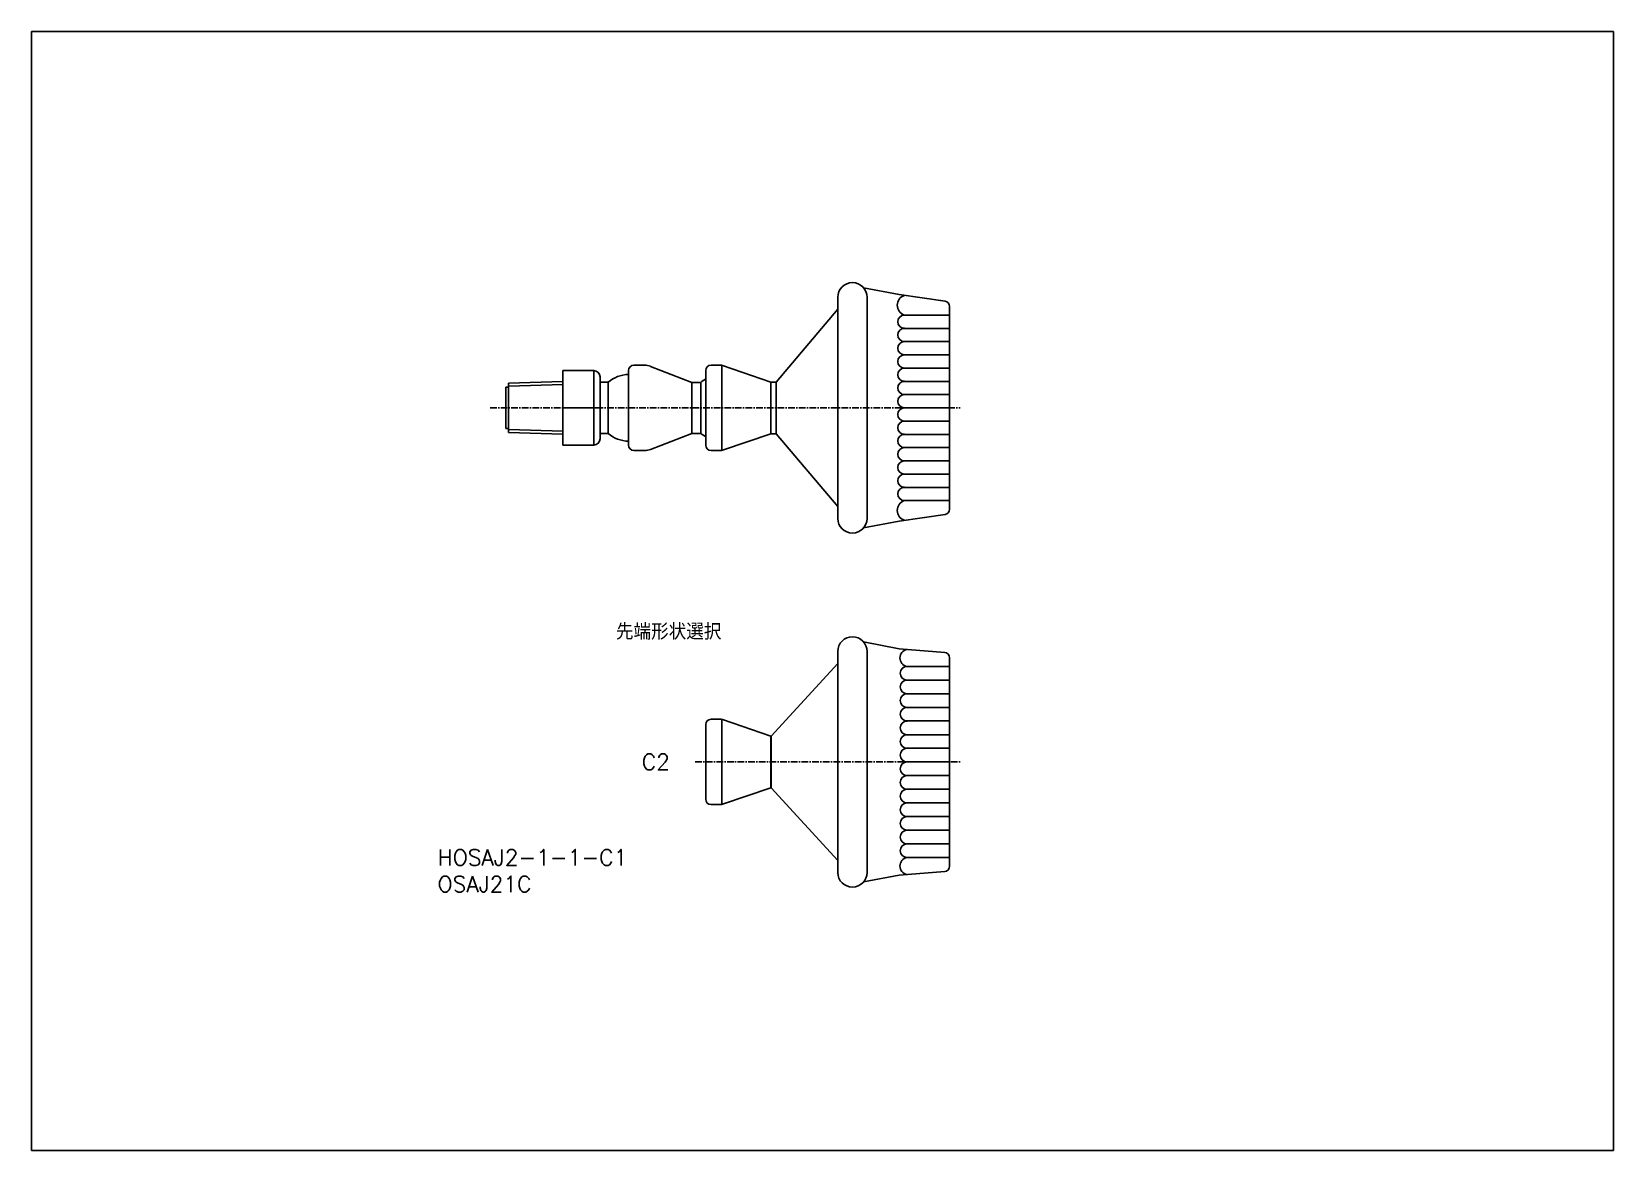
# Model space of a CAD drawing. Extents: x 0 to 297, y 0 to 210.
import ezdxf
from ezdxf.enums import TextEntityAlignment as Align

# ---------------------------------------------------------------- set-up
doc = ezdxf.new("R2010")
doc.units = 0
doc.linetypes.add('CENTER', pattern=[2, 1.25, -0.25, 0.25, -0.25])
doc.layers.get('0').update_dxf_attribs({"linetype": 'CONTINUOUS'})
doc.layers.get('DEFPOINTS').update_dxf_attribs({"linetype": 'CONTINUOUS'})
doc.layers.add('CENTER', color=1, linetype='CENTER')
doc.styles.get("Standard").update_dxf_attribs({"font": 'txt.shx', "bigfont": 'extfont.shx'})

msp = doc.modelspace()

# ---------------------------------------------------------------- linework, layer by layer
at = {"color": 7, "linetype": 'CONTINUOUS'}
for p, q in [((162.87, 160.63), (156.21, 161.91)), ((162.87, 160.63), (171.51, 159.4)), ((151.37, 157.88), (139.77, 144.23)), ((151.37, 160.13), (151.37, 118.63)), ((156.87, 160.13), (156.87, 118.63)), ((172.37, 158.41), (172.37, 120.35)), ((163.87, 156.79), (172.37, 156.79)), ((163.87, 154.3), (172.37, 154.3)), ((163.87, 151.82), (172.37, 151.82)), ((163.87, 149.33), (172.37, 149.33)), ((99.75, 146.38), (105.55, 146.38)), ((99.75, 146.38), (99.75, 132.38)), ((105.55, 146.38), (105.55, 132.38)), ((112.07, 146.38), (112.07, 133.52)), ((113.07, 147.38), (115.1, 147.38)), ((116.19, 147.17), (123.95, 144.16)), ((126.57, 146.38), (126.57, 132.38)), ((126.57, 146.38), (126.57, 132.38)), ((126.57, 146.38), (126.57, 132.38)), ((126.57, 146.38), (126.57, 132.38)), ((126.57, 146.38), (126.57, 132.38)), ((126.57, 146.38), (126.57, 132.38)), ((126.57, 146.38), (126.57, 132.38)), ((126.57, 146.38), (126.57, 132.38)), ((127.57, 147.38), (129.4, 147.38)), ((129.57, 147.38), (129.57, 131.38)), ((129.72, 147.32), (138.77, 144.23)), ((163.87, 146.84), (172.37, 146.84)), ((89.07, 143.28), (89.57, 143.28)), ((89.07, 143.28), (89.07, 135.48)), ((99.75, 144.33), (89.57, 144.03)), ((89.57, 144.03), (89.57, 134.73)), ((106.75, 145.18), (106.75, 133.58)), ((108.25, 144.2), (106.75, 144.2)), ((108.25, 144.2), (108.25, 134.56)), ((108.25, 143.98), (108.25, 134.78)), ((125.65, 144.16), (123.95, 144.16)), ((123.95, 144.16), (123.95, 134.59)), ((125.65, 144.16), (125.65, 134.59)), ((125.65, 144.16), (125.65, 134.59)), ((138.77, 144.23), (139.77, 144.23)), ((138.77, 144.23), (138.77, 134.53)), ((139.77, 144.23), (139.77, 134.53)), ((163.87, 144.35), (172.37, 144.35)), ((163.87, 141.87), (172.37, 141.87)), ((105.55, 139.38), (99.75, 139.38)), ((105.55, 139.38), (106.75, 139.38)), ((163.87, 139.38), (172.37, 139.38)), ((163.87, 136.89), (172.37, 136.89)), ((89.07, 135.48), (89.57, 135.48)), ((99.75, 134.43), (89.57, 134.73)), ((108.25, 134.56), (106.75, 134.56)), ((116.19, 131.58), (123.95, 134.59)), ((125.65, 134.59), (123.95, 134.59)), ((129.72, 131.43), (138.77, 134.53)), ((138.77, 134.53), (139.77, 134.53)), ((151.37, 120.88), (139.77, 134.53)), ((163.87, 134.4), (172.37, 134.4)), ((99.75, 132.38), (105.55, 132.38)), ((112.07, 133.52), (112.07, 132.38)), ((113.07, 131.38), (115.1, 131.38)), ((127.57, 131.38), (129.4, 131.38)), ((163.87, 131.92), (172.37, 131.92)), ((163.87, 129.43), (172.37, 129.43)), ((163.87, 126.94), (172.37, 126.94)), ((163.87, 124.45), (172.37, 124.45)), ((163.87, 121.97), (172.37, 121.97)), ((171.51, 119.36), (162.87, 118.13)), ((162.87, 118.13), (156.21, 116.85)), ((162.87, 94.16), (156.21, 95.44)), ((151.37, 93.66), (151.37, 52.16)), ((156.87, 93.66), (156.87, 52.16)), ((162.87, 94.16), (171.44, 93.48)), ((172.37, 92.48), (172.37, 53.33)), ((151.37, 91.41), (138.87, 77.76)), ((164.37, 90.85), (172.37, 90.85)), ((164.37, 88.28), (172.37, 88.28)), ((164.37, 85.72), (172.37, 85.72)), ((127.57, 80.91), (129.4, 80.91)), ((129.57, 80.91), (129.57, 64.91)), ((129.72, 80.85), (138.77, 77.76)), ((164.37, 83.16), (172.37, 83.16)), ((164.37, 80.6), (172.37, 80.6)), ((126.57, 79.91), (126.57, 65.91)), ((126.57, 79.91), (126.57, 65.91)), ((126.57, 79.91), (126.57, 65.91)), ((126.57, 79.91), (126.57, 65.91)), ((126.57, 79.91), (126.57, 65.91)), ((126.57, 79.91), (126.57, 65.91)), ((126.57, 79.91), (126.57, 65.91)), ((126.57, 79.91), (126.57, 65.91)), ((138.77, 77.76), (138.87, 77.76)), ((138.77, 77.76), (138.77, 68.06)), ((138.87, 77.76), (138.87, 68.06)), ((164.37, 78.03), (172.37, 78.03)), ((164.37, 75.47), (172.37, 75.47)), ((164.37, 72.91), (172.37, 72.91)), ((164.37, 70.35), (172.37, 70.35)), ((129.72, 64.96), (138.77, 68.06)), ((138.77, 68.06), (138.87, 68.06)), ((151.37, 54.41), (138.87, 68.06)), ((164.37, 67.78), (172.37, 67.78)), ((127.57, 64.91), (129.4, 64.91)), ((164.37, 65.22), (172.37, 65.22)), ((164.37, 62.66), (172.37, 62.66)), ((164.37, 60.1), (172.37, 60.1)), ((164.37, 57.53), (172.37, 57.53)), ((164.37, 54.97), (172.37, 54.97)), ((162.87, 51.66), (156.21, 50.38)), ((171.44, 52.34), (162.87, 51.66))]:
    msp.add_line(p, q, dxfattribs=at)
at = {"color": 3, "linetype": 'CONTINUOUS'}
for p, q in [((99.75, 143.75), (89.58, 143.45)), ((99.75, 135.01), (89.58, 135.31))]:
    msp.add_line(p, q, dxfattribs=at)
at = {"color": 7, "linetype": 'CONTINUOUS'}
for centre, radius, start, end in [((154.12, 160.13), 2.75, 0, 180), ((164.47, 158.64), 1.94, 108.1008, 251.8992), ((171.37, 158.41), 1, 0, 81.9121), ((163.87, 155.55), 1.24, 90, 270), ((163.87, 153.06), 1.24, 90, 270), ((163.87, 150.57), 1.24, 90, 270), ((163.87, 148.08), 1.24, 90, 270), ((105.55, 145.18), 1.2, 0, 90), ((112.27, 139.38), 6.28, 91.8265, 129.8394), ((113.07, 146.38), 1, 90, 180), ((115.1, 144.38), 3, 68.7832, 90), ((127.57, 146.38), 1, 90, 180), ((129.4, 146.38), 1, 71.0992, 90), ((163.87, 145.6), 1.24, 90, 270), ((129.67, 139.38), 6.25, 119.7357, 130.0309), ((163.87, 143.11), 1.24, 90, 270), ((163.87, 140.62), 1.24, 90, 270), ((163.87, 138.13), 1.24, 90, 270), ((163.87, 135.65), 1.24, 90, 270), ((112.27, 139.38), 6.28, 230.1606, 268.1735), ((129.67, 139.38), 6.25, 229.9691, 240.2643), ((163.87, 133.16), 1.24, 90, 270), ((105.55, 133.58), 1.2, 270, 0), ((113.07, 132.38), 1, 180, 270), ((115.1, 134.38), 3, 270, 291.2168), ((127.57, 132.38), 1, 180, 270), ((129.4, 132.38), 1, 270, 288.9008), ((163.87, 130.67), 1.24, 90, 270), ((163.87, 128.18), 1.24, 90, 270), ((163.87, 125.7), 1.24, 90, 270), ((164.47, 120.12), 1.94, 108.1008, 251.8992), ((163.87, 123.21), 1.24, 90, 270), ((171.37, 120.35), 1, 278.0879, 0), ((154.12, 118.63), 2.75, 180, 0), ((154.12, 93.66), 2.75, 0, 180), ((164.68, 92.44), 1.63, 101.1851, 258.8149), ((171.37, 92.48), 1, 0, 85.486), ((164.37, 89.56), 1.28, 90, 270), ((164.37, 87), 1.28, 90, 270), ((164.37, 84.44), 1.28, 90, 270), ((127.57, 79.91), 1, 90, 180), ((129.4, 79.91), 1, 71.0992, 90), ((164.37, 81.88), 1.28, 90, 270), ((164.37, 79.31), 1.28, 90, 270), ((164.37, 76.75), 1.28, 90, 270), ((164.37, 74.19), 1.28, 90, 270), ((164.37, 71.63), 1.28, 90, 270), ((164.37, 69.06), 1.28, 90, 270), ((127.57, 65.91), 1, 180, 270), ((164.37, 66.5), 1.28, 90, 270), ((129.4, 65.91), 1, 270, 288.9008), ((164.37, 63.94), 1.28, 90, 270), ((164.37, 61.38), 1.28, 90, 270), ((164.37, 58.81), 1.28, 90, 270), ((164.37, 56.25), 1.28, 90, 270), ((164.68, 53.37), 1.63, 101.1851, 258.8149), ((154.12, 52.16), 2.75, 180, 0), ((171.37, 53.33), 1, 274.514, 0)]:
    msp.add_arc(centre, radius, start, end, dxfattribs=at)
at = {"layer": 'CENTER', "color": 1, "linetype": 'CENTER'}
for p, q in [((86.07, 139.38), (174.37, 139.38)), ((124.57, 72.91), (174.37, 72.91))]:
    msp.add_line(p, q, dxfattribs=at)
at = {"layer": 'DEFPOINTS', "color": 7, "linetype": 'CONTINUOUS'}
msp.add_lwpolyline([(0, 0), (297, 0), (297, 210), (0, 210)], close=True, dxfattribs=at)

# ---------------------------------------------------------------- texts
at = {"color": 7, "linetype": 'CONTINUOUS'}
for s, p in [('先端形状選択', (109.72, 97.36)), ('C2', (114.57, 72.91)), ('HOSAJ2-1-1-C1', (76.23, 54.98)), ('OSAJ21C', (76.23, 49.98))]:
    msp.add_text(s, height=3, dxfattribs=at).set_placement(p, align=Align.MIDDLE_LEFT)

doc.saveas('drawing.dxf')
